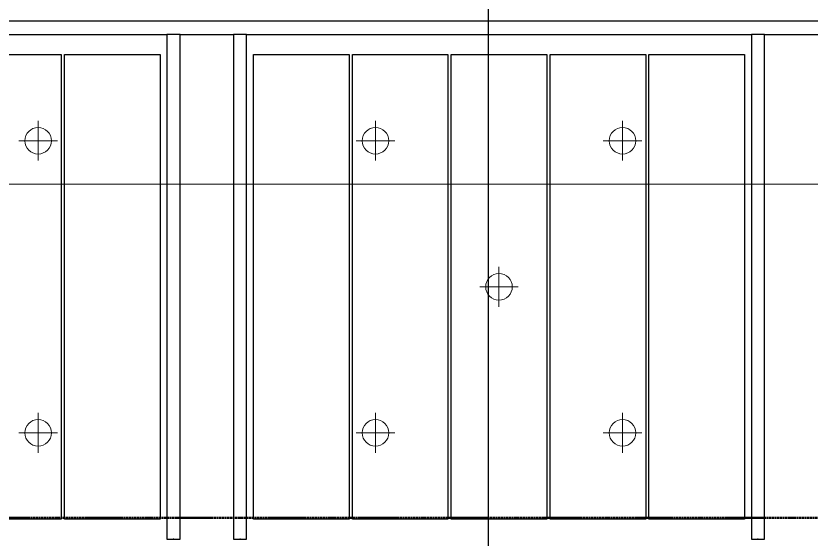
# Model space of a CAD drawing. Header units: millimetres. Extents: x -794868 to -715506, y -16735 to 22434.
# Drawn here: x -740400 to -737407, y 5060 to 7030 of the extents above; entities that cross this region are included whole.
import ezdxf
from ezdxf.xclip import XClip

# ---------------------------------------------------------------- set-up
doc = ezdxf.new("R2010")
doc.units = ezdxf.units.MM
doc.header["$XCLIPFRAME"] = 0
doc.linetypes.add('DPA_Grid _ Level 100', pattern=[10, 5.5, -1.6, 1.3, -1.6])
for name, color, linetype in [('000 - WIPEOUT', 250, 'Continuous'), ('A04_TUBE SERIES', 2, 'Continuous'), ('A11_ALU.SOLID SHEET', 2, 'Continuous')]:
    doc.layers.add(name, color=color, linetype=linetype)
for name, color, linetype, lineweight in [('A-ANNO-NOTE', 3, 'Continuous', 25), ('A-DETL-GENF', 2, 'Continuous', 9), ('A-ROOM-IDEN', 3, 'Continuous', 25), ('E-LITE-EQPM', 2, 'Continuous', 9), ('G-ANNO-SECL', 3, 'Continuous', 9)]:
    doc.layers.add(name, color=color, linetype=linetype, lineweight=lineweight)

# ---------------------------------------------------------------- blocks, each defined once
blk = doc.blocks.new('DPA_AN_Section Line - UP-Left-16608687-4262-01 ENLARGED UPPER PLATFORM LEVEL - REFLECTED CEILING PLAN - SHEET 3')
at = {"layer": 'A-ANNO-NOTE', "lineweight": 9}
blk.add_line((7.5, 0), (205, 0), dxfattribs=at)
blk = doc.blocks.new('LGF_DL_SAA_LowPower_DL1a1 - LGF_DL_SAA_LowPower_DL1a-12437659-4160-01 UPPER PLATFORM LEVEL - REFLECTED CEILING PLAN')
at = {"layer": 'A-DETL-GENF'}
for p, q in [((0, 75), (0, -75)), ((72.5, 0), (-72.5, 0))]:
    blk.add_line(p, q, dxfattribs=at)
blk.add_circle((0, 0), 50, dxfattribs=at)
blk = doc.blocks.new('LGF_DL_SAA_LowPower_DL1a1 - LGF_DL_SAA_LowPower_DL1a-12438006-4160-01 UPPER PLATFORM LEVEL - REFLECTED CEILING PLAN')
at = {"layer": 'A-DETL-GENF'}
for p, q in [((0, -75), (0, 75)), ((72.5, 0), (-72.5, 0))]:
    blk.add_line(p, q, dxfattribs=at)
blk.add_circle((0, 0), 50, dxfattribs=at)
blk = doc.blocks.new('C-1-PP19-AR-4160-01-B_20250902-175713_EXDOWNLIGHT')
at = {"layer": 'E-LITE-EQPM'}
for name, p, rotation in [('LGF_DL_SAA_LowPower_DL1a1 - LGF_DL_SAA_LowPower_DL1a-12437659-4160-01 UPPER PLATFORM LEVEL - REFLECTED CEILING PLAN', (4366, 2980.5), 359.9999881697653), ('LGF_DL_SAA_LowPower_DL1a1 - LGF_DL_SAA_LowPower_DL1a-12437659-4160-01 UPPER PLATFORM LEVEL - REFLECTED CEILING PLAN', (5635.5, 2980.5), 359.9999881697653), ('LGF_DL_SAA_LowPower_DL1a1 - LGF_DL_SAA_LowPower_DL1a-12437659-4160-01 UPPER PLATFORM LEVEL - REFLECTED CEILING PLAN', (6565.5, 2980.5), 359.9999881697653), ('LGF_DL_SAA_LowPower_DL1a1 - LGF_DL_SAA_LowPower_DL1a-12437659-4160-01 UPPER PLATFORM LEVEL - REFLECTED CEILING PLAN', (6100.5, 2430.5), 359.9999881697653), ('LGF_DL_SAA_LowPower_DL1a1 - LGF_DL_SAA_LowPower_DL1a-12438006-4160-01 UPPER PLATFORM LEVEL - REFLECTED CEILING PLAN', (4366, 1880.5), 1.18302346677688e-05), ('LGF_DL_SAA_LowPower_DL1a1 - LGF_DL_SAA_LowPower_DL1a-12438006-4160-01 UPPER PLATFORM LEVEL - REFLECTED CEILING PLAN', (5635.5, 1880.5), 1.18302346677688e-05), ('LGF_DL_SAA_LowPower_DL1a1 - LGF_DL_SAA_LowPower_DL1a-12438006-4160-01 UPPER PLATFORM LEVEL - REFLECTED CEILING PLAN', (6565.5, 1880.5), 1.18302346677688e-05)]:
    blk.add_blockref(name, p, dxfattribs=dict(at, rotation=rotation))
blk = doc.blocks.new('*U989')
blk.add_attdef('EXTR.OVL-LENGTH_', (-25, -59.1), '', height=5)
blk.add_wipeout([(-25, 25), (25, -25), (25, 15165.5), (-25, 15115.5)]).dxf.layer = '000 - WIPEOUT'
at = {"layer": 'A04_TUBE SERIES', "color": 0}
blk.add_lwpolyline([(-25, 25), (25, -25), (25, 15165.5), (-25, 15115.5)], close=True, dxfattribs=at)
blk = doc.blocks.new('*U994')
blk.add_attdef('EXTR.OVL-LENGTH_', (-25, -59.1), '', height=5)
blk.add_wipeout([(-25, 0), (25, 0), (25, 1900), (-25, 1900)]).dxf.layer = '000 - WIPEOUT'
blk.add_point((0, 0))
at = {"layer": 'A04_TUBE SERIES', "color": 0}
blk.add_lwpolyline([(-25, 0), (25, 0), (25, 1900), (-25, 1900)], close=True, dxfattribs=at)
blk = doc.blocks.new('*U861')
at = {"color": 6}
blk.add_point((-37.5, 0), dxfattribs=at)
at = {"color": 3}
blk.add_wipeout([(-875, -564), (875, -564), (875, -924), (-875, -924)], dxfattribs=at).dxf.layer = '000 - WIPEOUT'
at = {"layer": 'A11_ALU.SOLID SHEET', "color": 0, "linetype": 'ByBlock'}
blk.add_lwpolyline([(875, -924), (-875, -924), (-875, -564), (875, -564)], close=True, dxfattribs=at)
at = {"color": 3}
blk.add_wipeout([(-875, -192), (875, -192), (875, -552), (-875, -552)], dxfattribs=at).dxf.layer = '000 - WIPEOUT'
at = {"layer": 'A11_ALU.SOLID SHEET', "color": 0, "linetype": 'ByBlock'}
blk.add_lwpolyline([(875, -552), (-875, -552), (-875, -192), (875, -192)], close=True, dxfattribs=at)
at = {"color": 3}
blk.add_wipeout([(-875, 180), (875, 180), (875, -180), (-875, -180)], dxfattribs=at).dxf.layer = '000 - WIPEOUT'
at = {"layer": 'A11_ALU.SOLID SHEET', "color": 0, "linetype": 'ByBlock'}
blk.add_lwpolyline([(875, -180), (-875, -180), (-875, 180), (875, 180)], close=True, dxfattribs=at)
at = {"color": 3}
blk.add_wipeout([(-875, 552), (875, 552), (875, 192), (-875, 192)], dxfattribs=at).dxf.layer = '000 - WIPEOUT'
at = {"layer": 'A11_ALU.SOLID SHEET', "color": 0, "linetype": 'ByBlock'}
blk.add_lwpolyline([(875, 192), (-875, 192), (-875, 552), (875, 552)], close=True, dxfattribs=at)
at = {"color": 3}
blk.add_wipeout([(-875, 924), (875, 924), (875, 564), (-875, 564)], dxfattribs=at).dxf.layer = '000 - WIPEOUT'
at = {"layer": 'A11_ALU.SOLID SHEET', "color": 0, "linetype": 'ByBlock'}
blk.add_lwpolyline([(875, 564), (-875, 564), (-875, 924), (875, 924)], close=True, dxfattribs=at)
blk = doc.blocks.new('*U1001')
at = {"layer": 'A04_TUBE SERIES', "color": 0, "linetype": 'ByBlock', "rotation": 90}
blk.add_blockref('*U989', (15418.5, 2225), dxfattribs=at)
at = {"layer": 'A11_ALU.SOLID SHEET', "color": 0, "linetype": 'ByBlock', "rotation": 90}
for p in [(3449.25, 1250), (5648.75, 1250)]:
    blk.add_blockref('*U861', p, dxfattribs=at)
at = {"layer": 'A04_TUBE SERIES', "color": 0, "linetype": 'ByBlock'}
for p in [(4424, 300), (4674, 300), (6623.5, 300)]:
    blk.add_blockref('*U994', p, dxfattribs=at)
blk = doc.blocks.new('*U2281')
at = {"layer": 'A11_ALU.SOLID SHEET'}
blk.add_blockref('*U1001', (451.8, 1180.5), dxfattribs=at)

msp = doc.modelspace()

# ---------------------------------------------------------------- block references
at = {"layer": 'A11_ALU.SOLID SHEET'}
ref = msp.add_blockref('*U2281', (-744682.4, 3579), dxfattribs=at)
XClip(ref).set_block_clipping_path([(-45801.3280238605, -9620.0077451947), (23704.0078937773, 10334.9999958097)])

# ---------------------------------------------------------------- next in the draw order: linework, layer by layer
at = {"layer": 'A-ROOM-IDEN'}
msp.add_line((-738621.1, 4092.7), (-738621.1, 17538.7), dxfattribs=at)
at = {"layer": 'G-ANNO-SECL', "linetype": 'DPA_Grid _ Level 100', "lineweight": 50}
msp.add_line((-792512.5, 5139.9), (-718440.1, 5139.9), dxfattribs=at)

# ---------------------------------------------------------------- next in the draw order: block references
ref = msp.add_blockref('C-1-PP19-AR-4160-01-B_20250902-175713_EXDOWNLIGHT', (-744682.4, 3579))
XClip(ref).set_block_clipping_path([(-45801.3280238605, -9620.0077451947), (23704.0078937773, 10334.9999958097)])
at = {"layer": 'A-ANNO-NOTE', "xscale": 100, "yscale": 100, "zscale": 100}
msp.add_blockref('DPA_AN_Section Line - UP-Left-16608687-4262-01 ENLARGED UPPER PLATFORM LEVEL - REFLECTED CEILING PLAN - SHEET 3', (-748389.4, 6395.7), dxfattribs=at)

doc.saveas('drawing.dxf')
